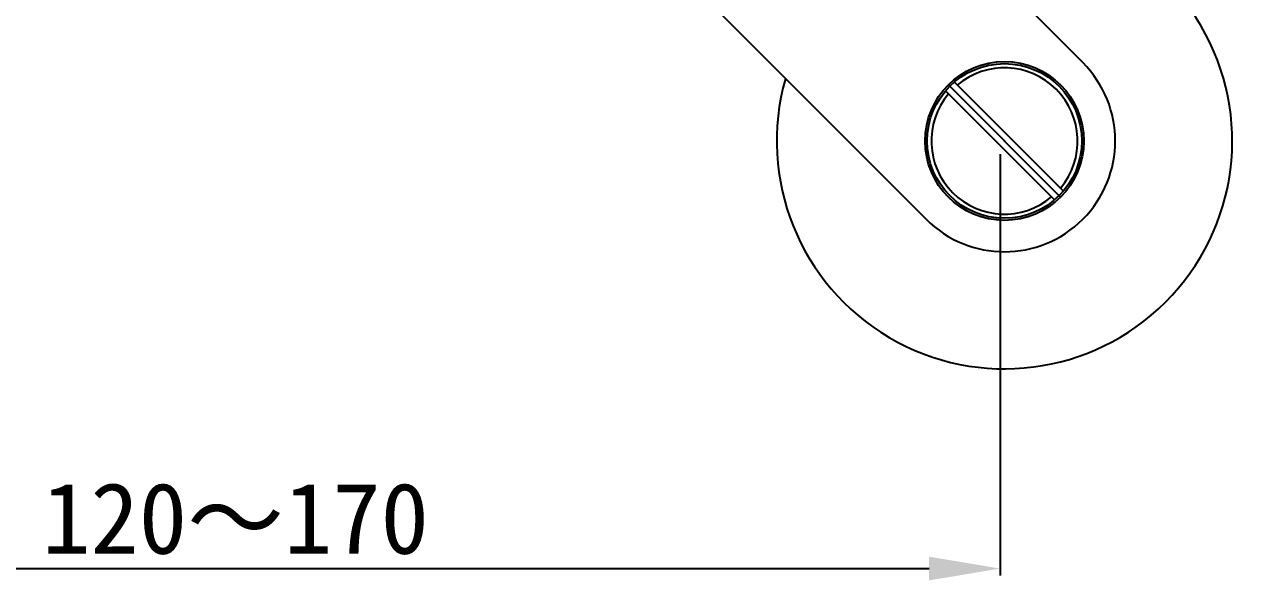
# Model space of a CAD drawing. Header units: millimetres. Extents: x 3766 to 4318, y 26587 to 26937.
# Drawn here: x 4171.3 to 4318.4, y 26596.4 to 26662.8 of the extents above; entities that cross this region are included whole.
import ezdxf

# ---------------------------------------------------------------- set-up
doc = ezdxf.new("R2010")
doc.units = ezdxf.units.MM
doc.styles.get("Standard").update_dxf_attribs({"font": ''})
doc.styles.get('Standard').set_extended_font_data('SimSun')
doc.dimstyles.new('副本 ISO-25-2bei', dxfattribs={"dimscale": 1.7, "dimtxt": 5, "dimasz": 5, "dimexe": 0.5, "dimexo": 0.625, "dimgap": 1, "dimtad": 1, "dimlfac": 0.0393, "dimdsep": 46, "dimtxsty": 'Standard', "dimcen": 2.5, "dimclrd": 1, "dimclre": 1, "dimclrt": 3, "dimadec": 0, "dimazin": 0, "dimtfac": 1, "dimtmove": 0, "dimatfit": 3, "dimfxl": 0, "dimarcsym": 0})

# ---------------------------------------------------------------- blocks, each defined once
blk = doc.blocks.new('*D1')
at = {"color": 1, "lineweight": -2, "transparency": 16777216}
for p, q in [((4105.05, 26647.85), (4105.05, 26596.92)), ((4288.07, 26647.32), (4288.07, 26596.92)), ((4113.55, 26597.77), (4279.57, 26597.77))]:
    blk.add_line(p, q, dxfattribs=at)
at = {"color": 1, "transparency": 16777216}
for points in [[(4113.55, 26599.19), (4113.55, 26596.35), (4105.05, 26597.77)], [(4279.57, 26599.19), (4279.57, 26596.35), (4288.07, 26597.77)]]:
    blk.add_solid(points, dxfattribs=at)
at = {"layer": 'Defpoints', "color": 0, "transparency": 16777216}
for p in [(4105.05, 26648.92), (4288.07, 26648.39), (4288.07, 26597.77)]:
    blk.add_point(p, dxfattribs=at)
at = {"color": 3, "transparency": 16777216, "insert": (4196.56, 26603.72), "char_height": 8.5, "attachment_point": 5, "bg_fill": 3, "box_fill_scale": 1.1, "bg_fill_color": 256, "bg_fill_true_color": 13158600, "bg_fill_transparency": 0}
blk.add_mtext('120～170', dxfattribs=at)

msp = doc.modelspace()

# ---------------------------------------------------------------- linework, layer by layer
for points in [[(4274.153, 26682.094), (4274.153, 26682.094), (4297.969, 26658.285), (4297.969, 26658.285)], [(4254.228, 26664.536), (4254.228, 26664.536), (4279.225, 26639.548), (4279.225, 26639.548)], [(4282.606, 26655.966), (4282.606, 26655.966), (4295.648, 26642.927), (4295.648, 26642.927)], [(4294.587, 26641.866), (4294.587, 26641.866), (4281.545, 26654.905), (4281.545, 26654.905)], [(4281.877, 26655.635), (4281.877, 26655.635), (4295.316, 26642.199), (4295.316, 26642.199)]]:
    msp.add_open_spline(points, degree=3)
for points, knots in [([(4262.373, 26656.366), (4258.979, 26644.427), (4264.083, 26631.705), (4274.786, 26625.418), (4274.786, 26625.418), (4285.49, 26619.131), (4299.091, 26620.868), (4307.871, 26629.642), (4307.871, 26629.642), (4316.651, 26638.417), (4318.392, 26652.013), (4312.107, 26662.716), (4312.107, 26662.716), (4305.82, 26673.418), (4293.095, 26678.523), (4281.152, 26675.135)], [0, 0, 0, 0, 0.25, 0.25, 0.25, 0.25, 0.5, 0.5, 0.5, 0.5, 0.75, 0.75, 0.75, 0.75, 1, 1, 1, 1]), ([(4298.099, 26648.917), (4298.099, 26654.163), (4293.844, 26658.416), (4288.597, 26658.416), (4288.597, 26658.416), (4283.348, 26658.416), (4279.094, 26654.163), (4279.094, 26648.917), (4279.094, 26648.917), (4279.094, 26643.67), (4283.348, 26639.417), (4288.597, 26639.417), (4288.597, 26639.417), (4293.844, 26639.417), (4298.099, 26643.67), (4298.099, 26648.917)], [0, 0, 0, 0, 0.25, 0.25, 0.25, 0.25, 0.5, 0.5, 0.5, 0.5, 0.75, 0.75, 0.75, 0.75, 1, 1, 1, 1]), ([(4279.225, 26639.548), (4284.4, 26634.373), (4292.793, 26634.373), (4297.969, 26639.548), (4297.969, 26639.548), (4303.144, 26644.721), (4303.144, 26653.111), (4297.969, 26658.285)], [0, 0, 0, 0, 0.5, 0.5, 0.5, 0.5, 1, 1, 1, 1]), ([(4297.85, 26648.917), (4297.85, 26654.025), (4293.706, 26658.166), (4288.597, 26658.166), (4288.597, 26658.166), (4283.486, 26658.166), (4279.344, 26654.025), (4279.344, 26648.917), (4279.344, 26648.917), (4279.344, 26643.808), (4283.486, 26639.667), (4288.597, 26639.667), (4288.597, 26639.667), (4293.706, 26639.667), (4297.85, 26643.808), (4297.85, 26648.917)], [0, 0, 0, 0, 0.25, 0.25, 0.25, 0.25, 0.5, 0.5, 0.5, 0.5, 0.75, 0.75, 0.75, 0.75, 1, 1, 1, 1]), ([(4295.293, 26643.282), (4298.219, 26646.758), (4297.998, 26651.893), (4294.786, 26655.103), (4294.786, 26655.103), (4291.572, 26658.316), (4286.436, 26658.535), (4282.96, 26655.612)], [0, 0, 0, 0, 0.5, 0.5, 0.5, 0.5, 1, 1, 1, 1]), ([(4281.899, 26654.551), (4278.975, 26651.075), (4279.196, 26645.94), (4282.408, 26642.729), (4282.408, 26642.729), (4285.62, 26639.518), (4290.756, 26639.298), (4294.232, 26642.222)], [0, 0, 0, 0, 0.5, 0.5, 0.5, 0.5, 1, 1, 1, 1]), ([(4288.606, 26648.917), (4288.606, 26648.922), (4288.602, 26648.926), (4288.597, 26648.926), (4288.597, 26648.926), (4288.59, 26648.926), (4288.586, 26648.922), (4288.586, 26648.917), (4288.586, 26648.917), (4288.586, 26648.91), (4288.59, 26648.906), (4288.597, 26648.906), (4288.597, 26648.906), (4288.602, 26648.906), (4288.606, 26648.91), (4288.606, 26648.917)], [0, 0, 0, 0, 0.25, 0.25, 0.25, 0.25, 0.5, 0.5, 0.5, 0.5, 0.75, 0.75, 0.75, 0.75, 1, 1, 1, 1])]:
    msp.add_open_spline(points, degree=3, knots=knots)

# ---------------------------------------------------------------- next in the draw order: dimensions: what is measured, and where the dimension line sits
dim = msp.add_linear_dim(base=(4288.066, 26597.768), p1=(4105.052, 26648.917), p2=(4288.066, 26648.386), text='120～170', dimstyle='副本 ISO-25-2bei', override={"dimdec": 1, "dimlfac": 1, "dimtfill": 1})
dim.commit()
dim.dimension.update_dxf_attribs({"geometry": '*D1', "text_midpoint": (4196.559, 26603.718)})

doc.saveas('drawing.dxf')
